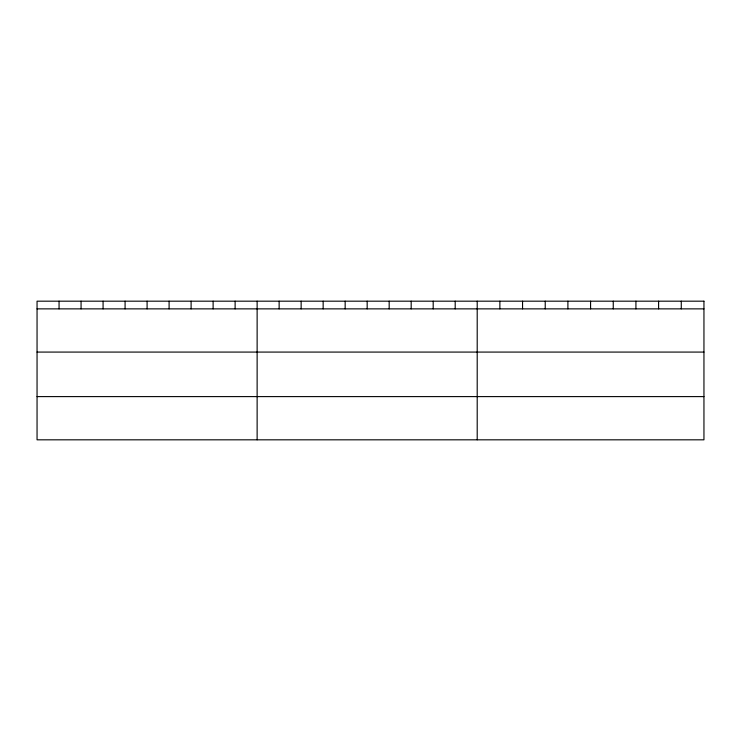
<?xml version="1.0" encoding="UTF-8"?>
<svg xmlns="http://www.w3.org/2000/svg" width="741" height="741" viewBox="0 0 741 741"><rect width="100%" height="100%" fill="white"/><g stroke="black" fill="none" stroke-linecap="round" stroke-linejoin="round"><path stroke-width="1.11" d="M37.05 308.867L703.95 308.867M37.05 352.077L703.95 352.077M37.05 396.602L703.95 396.602M681.275 301.179L681.275 308.867M658.601 301.179L658.601 308.867M635.926 301.179L635.926 308.867M613.252 301.179L613.252 308.867M590.577 301.179L590.577 308.867M567.902 301.179L567.902 308.867M545.228 301.179L545.228 308.867M522.553 301.179L522.553 308.867M499.879 301.179L499.879 308.867M477.204 301.179L477.204 439.821M455.196 301.179L455.196 308.867M433.189 301.179L433.189 308.867M411.181 301.179L411.181 308.867M389.173 301.179L389.173 308.867M367.166 301.179L367.166 308.867M345.158 301.179L345.158 308.867M323.15 301.179L323.15 308.867M301.142 301.179L301.142 308.867M279.135 301.179L279.135 308.867M257.127 301.179L257.127 439.821M235.119 301.179L235.119 308.867M213.112 301.179L213.112 308.867M191.104 301.179L191.104 308.867M169.096 301.179L169.096 308.867M147.089 301.179L147.089 308.867M125.081 301.179L125.081 308.867M103.073 301.179L103.073 308.867M81.065 301.179L81.065 308.867M59.058 301.179L59.058 308.867M703.95 301.179L37.05 301.179L37.05 439.821L703.95 439.821L703.95 301.179"/></g></svg>
